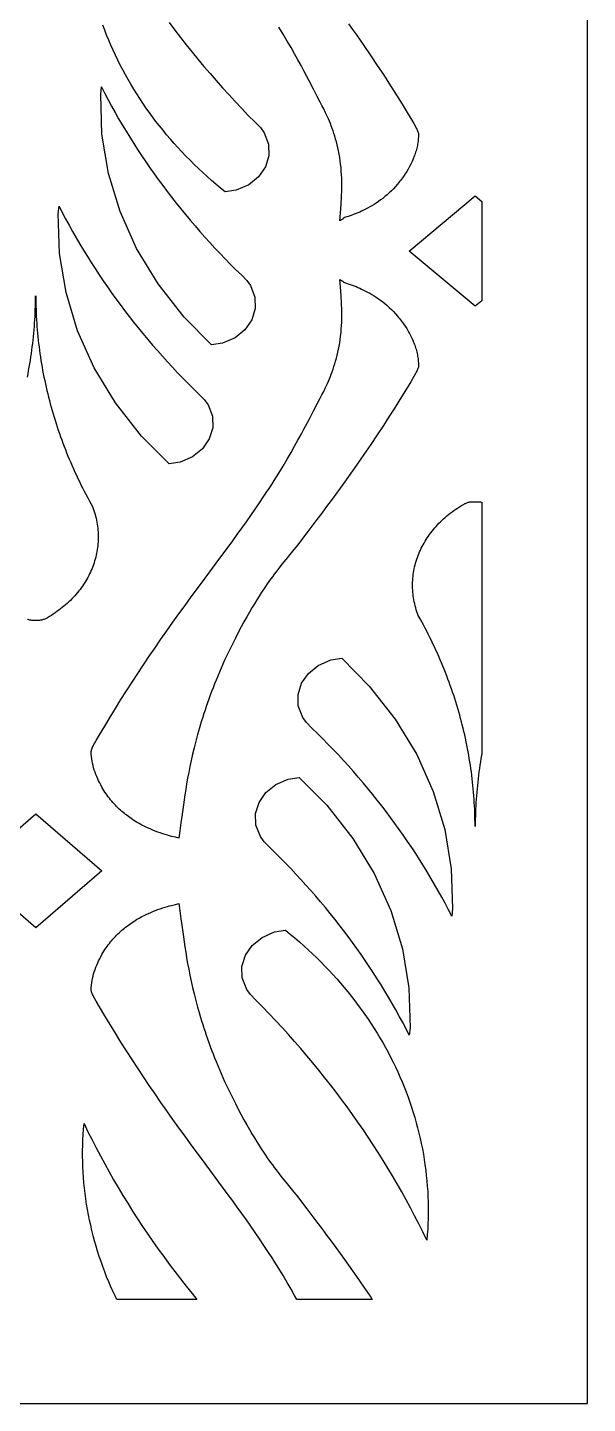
# Model space of a CAD drawing. Extents: x -412 to 412, y -418 to 418.
# Drawn here: x 251 to 412.5, y -417.5 to -21.1 of the extents above; entities that cross this region are included whole.
import ezdxf

# ---------------------------------------------------------------- set-up
doc = ezdxf.new("R2010")
doc.units = 0
doc.layers.add('LAYER_1', color=18, linetype='CONTINUOUS')

msp = doc.modelspace()

# ---------------------------------------------------------------- linework, layer by layer
at = {"layer": 'LAYER_1'}
for points in [[(-412.5, -417.5), (412.5, -417.5), (412.5, 417.5), (-412.5, 417.5)], [(273.33, -40.05), (274.3, -41.88), (275.29, -43.7), (276.3, -45.52), (277.33, -47.33), (278.38, -49.13), (279.45, -50.92), (280.55, -52.7), (281.66, -54.47), (282.79, -56.23), (283.95, -57.98), (285.12, -59.72), (286.32, -61.46), (287.53, -63.18), (288.76, -64.89), (290.02, -66.6), (291.29, -68.29), (292.58, -69.97), (293.9, -71.64), (295.23, -73.3), (296.58, -74.96), (297.95, -76.6), (299.34, -78.22), (300.75, -79.84), (302.18, -81.45), (303.63, -83.04), (305.09, -84.63), (306.58, -86.2), (308.08, -87.76), (309.6, -89.31), (311.14, -90.85), (312.7, -92.37), (314.27, -93.96), (315.33, -95.43), (316.63, -98.76), (316.72, -102.07), (315.72, -105.27), (313.73, -108.13), (310.89, -110.44), (307.29, -112.01), (304.12, -112.48), (296.2, -104.5), (288.68, -94.92), (282.51, -84.76), (277.74, -74.12), (274.4, -63.11), (272.52, -51.82), (272.16, -40.36), (272.38, -38.2)], [(382.01, -71.16), (382.01, -99.8), (380.11, -101.39), (361.05, -85.48), (380.11, -69.57)], [(261.09, -74.36), (262.05, -76.19), (263.04, -78.02), (264.05, -79.83), (265.08, -81.64), (266.14, -83.44), (267.21, -85.23), (268.3, -87.01), (269.41, -88.78), (270.55, -90.54), (271.7, -92.3), (272.88, -94.04), (274.07, -95.77), (275.28, -97.49), (276.52, -99.21), (277.77, -100.91), (279.05, -102.6), (280.34, -104.29), (281.65, -105.96), (282.98, -107.62), (284.34, -109.27), (285.71, -110.91), (287.1, -112.54), (288.51, -114.16), (289.93, -115.76), (291.38, -117.36), (292.85, -118.94), (294.33, -120.51), (295.83, -122.08), (297.36, -123.62), (298.9, -125.16), (300.45, -126.69), (302.03, -128.27), (303.09, -129.75), (304.38, -133.07), (304.47, -136.39), (303.47, -139.59), (301.49, -142.45), (298.64, -144.76), (295.04, -146.32), (291.88, -146.79), (283.95, -138.81), (276.43, -129.23), (270.27, -119.07), (265.49, -108.44), (262.15, -97.42), (260.28, -86.14), (259.92, -74.67), (260.14, -72.52)], [(341.58, -93.91), (341.79, -94.04), (341.97, -94.16), (342.1, -94.26), (342.14, -94.31), (342.17, -94.35), (342.19, -94.39), (342.18, -94.42), (342.16, -94.45), (342.11, -94.47), (342.74, -94.66), (343.49, -94.9), (344.33, -95.19), (345.27, -95.54), (345.77, -95.73), (346.29, -95.95), (346.83, -96.18), (347.38, -96.43), (347.95, -96.7), (348.53, -96.99), (349.12, -97.3), (349.72, -97.63), (350.33, -97.99), (350.95, -98.36), (351.57, -98.76), (352.2, -99.19), (352.82, -99.64), (353.45, -100.11), (354.08, -100.61), (354.71, -101.14), (355.33, -101.7), (355.95, -102.28), (356.56, -102.9), (357.16, -103.55), (357.76, -104.22), (358.05, -104.57), (358.34, -104.93), (358.63, -105.3), (358.91, -105.67), (359.19, -106.06), (359.47, -106.45), (359.93, -107.12), (360.37, -107.82), (360.79, -108.52), (361.19, -109.24), (361.57, -109.97), (361.92, -110.72), (362.25, -111.47), (362.55, -112.23), (362.69, -112.61), (362.82, -113), (362.95, -113.38), (363.06, -113.77), (363.17, -114.16), (363.27, -114.55), (363.36, -114.95), (363.45, -115.34), (363.52, -115.73), (363.59, -116.13), (363.64, -116.52), (363.69, -116.92), (363.72, -117.31), (363.75, -117.71), (363.77, -118.11), (363.77, -118.5), (363.76, -118.68), (363.73, -118.88), (363.67, -119.09), (363.6, -119.31), (363.51, -119.55), (363.39, -119.81), (363.27, -120.08), (363.12, -120.36), (362.79, -120.97), (362.41, -121.63), (361.52, -123.14), (360.51, -124.85), (359.38, -126.72), (358.13, -128.75), (356.76, -130.93), (355.27, -133.26), (353.65, -135.75), (351.9, -138.39), (350.03, -141.18), (348.02, -144.11), (345.88, -147.2), (344.75, -148.79), (343.6, -150.42), (342.4, -152.09), (341.18, -153.79), (339.92, -155.53), (338.62, -157.3), (337.28, -159.11), (335.91, -160.95), (334.51, -162.83), (333.07, -164.74), (331.59, -166.69), (330.07, -168.66), (328.96, -170.09), (327.82, -171.5), (325.54, -174.31), (324.4, -175.72), (323.28, -177.14), (322.73, -177.86), (322.18, -178.57), (321.64, -179.3), (321.11, -180.02), (320.65, -180.67), (320.16, -181.38), (319.62, -182.15), (319.06, -183), (318.46, -183.91), (317.82, -184.9), (317.16, -185.95), (316.47, -187.08), (315.75, -188.27), (315.01, -189.54), (314.24, -190.88), (313.45, -192.3), (312.64, -193.78), (311.82, -195.34), (310.97, -196.98), (310.11, -198.69), (309.53, -199.88), (308.96, -201.06), (308.41, -202.23), (307.87, -203.39), (307.35, -204.54), (306.85, -205.69), (306.36, -206.83), (305.89, -207.95), (305.43, -209.07), (304.98, -210.19), (304.55, -211.29), (304.13, -212.38), (303.73, -213.47), (303.34, -214.54), (302.96, -215.61), (302.59, -216.67), (302.24, -217.71), (301.9, -218.75), (301.57, -219.78), (301.25, -220.8), (300.95, -221.81), (300.65, -222.81), (300.09, -224.78), (299.57, -226.71), (299.09, -228.6), (298.65, -230.44), (298.25, -232.24), (297.87, -234), (297.53, -235.72), (297.21, -237.38), (296.92, -239.01), (296.66, -240.58), (296.41, -242.11), (296.19, -243.59), (295.98, -245.02), (295.62, -247.74), (295.3, -250.24), (295, -252.54), (294.72, -254.61), (293.74, -254.38), (292.61, -254.1), (292.01, -253.93), (291.38, -253.75), (290.72, -253.56), (290.04, -253.35), (289.34, -253.11), (288.62, -252.86), (287.89, -252.59), (287.14, -252.29), (286.38, -251.97), (285.61, -251.63), (284.84, -251.26), (284.05, -250.86), (283.27, -250.43), (282.48, -249.98), (281.69, -249.49), (280.91, -248.97), (280.51, -248.7), (280.13, -248.42), (279.74, -248.14), (279.35, -247.84), (278.97, -247.54), (278.59, -247.22), (278.21, -246.9), (277.84, -246.57), (277.47, -246.23), (277.1, -245.87), (276.74, -245.51), (276.38, -245.14), (276.02, -244.76), (275.67, -244.37), (275.33, -243.97), (274.99, -243.56), (274.65, -243.14), (274.33, -242.71), (274, -242.27), (273.69, -241.81), (273.38, -241.35), (273.07, -240.88), (272.78, -240.39), (272.49, -239.89), (272.17, -239.3), (271.86, -238.71), (271.56, -238.11), (271.28, -237.49), (271.01, -236.88), (270.76, -236.25), (270.53, -235.62), (270.31, -234.99), (270.12, -234.35), (269.95, -233.71), (269.8, -233.06), (269.67, -232.41), (269.57, -231.76), (269.49, -231.11), (269.44, -230.45), (269.42, -229.8), (269.43, -229.61), (269.46, -229.4), (269.52, -229.17), (269.59, -228.94), (269.69, -228.68), (269.81, -228.41), (269.95, -228.12), (270.1, -227.82), (270.46, -227.18), (270.87, -226.47), (271.81, -224.86), (273.33, -222.31), (274.86, -219.77), (276.42, -217.23), (278, -214.71), (279.59, -212.2), (281.2, -209.69), (282.84, -207.2), (284.48, -204.71), (286.15, -202.23), (287.83, -199.76), (289.53, -197.3), (291.24, -194.85), (292.97, -192.41), (294.71, -189.98), (296.47, -187.56), (298.23, -185.14), (300.9, -181.54), (303.57, -177.94), (306.24, -174.34), (308.9, -170.74), (310.22, -168.93), (311.54, -167.12), (312.85, -165.3), (314.14, -163.48), (315.43, -161.66), (316.71, -159.82), (317.97, -157.98), (319.21, -156.13), (319.98, -154.97), (320.73, -153.84), (321.45, -152.72), (322.15, -151.62), (323.49, -149.48), (324.75, -147.41), (325.92, -145.43), (327.03, -143.54), (328.06, -141.72), (329.02, -140), (329.91, -138.36), (330.74, -136.81), (332.23, -133.98), (333.5, -131.53), (334.58, -129.46), (335.44, -127.85), (335.93, -126.91), (336.45, -125.89), (336.99, -124.79), (337.26, -124.21), (337.54, -123.6), (337.81, -122.98), (338.09, -122.33), (338.36, -121.66), (338.63, -120.97), (338.89, -120.25), (339.15, -119.52), (339.4, -118.76), (339.65, -117.98), (339.88, -117.18), (340.11, -116.36), (340.32, -115.51), (340.53, -114.64), (340.72, -113.75), (340.89, -112.84), (341.06, -111.9), (341.2, -110.94), (341.33, -109.96), (341.44, -108.96), (341.52, -107.93), (341.59, -106.88), (341.63, -106.05), (341.65, -105.23), (341.66, -104.4), (341.66, -103.57), (341.65, -102.74), (341.63, -101.92), (341.6, -101.09), (341.57, -100.26), (341.47, -98.61), (341.36, -96.95), (341.1, -93.65)], [(380.78, -157.68), (381, -157.69), (381.22, -157.71), (381.44, -157.73), (381.66, -157.77), (381.87, -157.81), (382.01, -157.85), (382.01, -230.39), (381.96, -230.69), (381.79, -231.66), (381.63, -232.63), (381.48, -233.6), (381.34, -234.57), (381.21, -235.55), (381.08, -236.52), (380.96, -237.5), (380.85, -238.47), (380.75, -239.45), (380.65, -240.43), (380.57, -241.41), (380.49, -242.39), (380.42, -243.37), (380.35, -244.35), (380.3, -245.33), (380.25, -246.31), (380.22, -247.29), (380.19, -248.27), (380.16, -249.26), (380.15, -249.9), (380.15, -248.96), (380.14, -247.82), (380.11, -246.69), (380.09, -247.82), (380.07, -248.96), (380.07, -249.9), (380.06, -249.26), (380.04, -248.27), (380.01, -247.29), (379.97, -246.31), (379.93, -245.33), (379.87, -244.35), (379.81, -243.37), (379.74, -242.39), (379.66, -241.41), (379.57, -240.43), (379.48, -239.45), (379.38, -238.47), (379.27, -237.5), (379.15, -236.52), (379.02, -235.55), (378.89, -234.57), (378.74, -233.6), (378.59, -232.63), (378.43, -231.66), (378.27, -230.69), (378.09, -229.72), (377.91, -228.76), (377.72, -227.79), (377.52, -226.83), (377.32, -225.86), (377.1, -224.9), (376.88, -223.94), (376.65, -222.98), (376.41, -222.02), (376.17, -221.07), (375.91, -220.11), (375.65, -219.16), (375.38, -218.2), (375.11, -217.25), (374.82, -216.3), (374.53, -215.36), (374.23, -214.41), (373.92, -213.47), (373.6, -212.52), (373.28, -211.58), (372.95, -210.64), (372.61, -209.71), (372.26, -208.77), (371.91, -207.84), (371.55, -206.91), (371.18, -205.98), (370.8, -205.05), (370.41, -204.12), (370.02, -203.2), (369.62, -202.28), (369.21, -201.36), (368.79, -200.44), (368.37, -199.53), (367.94, -198.61), (367.5, -197.7), (367.05, -196.79), (366.6, -195.89), (366.14, -194.98), (365.67, -194.08), (365.19, -193.18), (364.71, -192.29), (364.21, -191.39), (363.71, -190.5), (363.5, -189.94), (363.31, -189.38), (363.13, -188.82), (362.96, -188.26), (362.81, -187.7), (362.68, -187.13), (362.55, -186.57), (362.44, -186), (362.35, -185.43), (362.27, -184.87), (362.2, -184.3), (362.15, -183.73), (362.11, -183.17), (362.08, -182.6), (362.07, -182.04), (362.07, -181.47), (362.08, -180.91), (362.11, -180.35), (362.15, -179.79), (362.21, -179.23), (362.27, -178.67), (362.35, -178.12), (362.45, -177.56), (362.56, -177.01), (362.67, -176.46), (362.81, -175.91), (362.95, -175.37), (363.11, -174.83), (363.28, -174.29), (363.47, -173.75), (363.66, -173.22), (363.87, -172.69), (364.09, -172.16), (364.32, -171.64), (364.57, -171.12), (364.83, -170.61), (365.1, -170.1), (365.38, -169.59), (365.67, -169.09), (365.98, -168.59), (366.3, -168.1), (366.63, -167.61), (366.97, -167.13), (367.32, -166.65), (367.68, -166.18), (368.06, -165.71), (368.45, -165.25), (368.85, -164.8), (369.26, -164.35), (369.68, -163.91), (370.11, -163.48), (370.56, -163.05), (371.01, -162.62), (371.48, -162.21), (371.96, -161.8), (372.44, -161.4), (372.94, -161.01), (373.45, -160.62), (373.97, -160.24), (374.5, -159.87), (375.05, -159.51), (375.6, -159.15), (376.16, -158.81), (376.73, -158.47), (376.92, -158.36), (377.12, -158.25), (377.31, -158.16), (377.52, -158.07), (377.72, -157.99), (377.93, -157.92), (378.14, -157.86), (378.36, -157.81), (378.57, -157.77), (378.79, -157.73), (379.01, -157.71), (379.23, -157.69), (379.45, -157.68), (379.67, -157.68), (379.89, -157.69), (380.11, -157.7), (380.33, -157.69), (380.56, -157.68)], [(349.57, -210.79), (357.09, -220.36), (363.25, -230.52), (368.02, -241.16), (371.37, -252.17), (373.24, -263.46), (373.6, -274.92), (373.38, -277.08), (372.43, -275.24), (371.46, -273.4), (370.47, -271.58), (369.46, -269.76), (368.43, -267.95), (367.38, -266.15), (366.31, -264.36), (365.22, -262.58), (364.1, -260.81), (362.97, -259.05), (361.82, -257.3), (360.64, -255.56), (359.45, -253.82), (358.23, -252.1), (357, -250.39), (355.74, -248.68), (354.47, -246.99), (353.18, -245.31), (351.87, -243.64), (350.53, -241.98), (349.18, -240.33), (347.81, -238.69), (346.42, -237.06), (345.01, -235.44), (343.58, -233.83), (342.14, -232.24), (340.67, -230.65), (339.19, -229.08), (337.68, -227.52), (336.16, -225.97), (334.62, -224.43), (333.06, -222.91), (331.49, -221.32), (330.43, -219.85), (329.13, -216.52), (329.05, -213.21), (330.05, -210.01), (332.03, -207.15), (334.87, -204.84), (338.48, -203.27), (341.64, -202.8)], [(337.32, -245.1), (344.84, -254.68), (351, -264.84), (355.78, -275.47), (359.12, -286.49), (360.99, -297.77), (361.35, -309.24), (361.13, -311.39), (360.19, -309.55), (359.22, -307.72), (358.23, -305.89), (357.22, -304.08), (356.19, -302.27), (355.13, -300.47), (354.06, -298.68), (352.97, -296.9), (351.86, -295.13), (350.72, -293.37), (349.57, -291.61), (348.4, -289.87), (347.2, -288.14), (345.99, -286.41), (344.75, -284.7), (343.5, -283), (342.23, -281.31), (340.93, -279.62), (339.62, -277.95), (338.29, -276.29), (336.94, -274.64), (335.57, -273), (334.18, -271.37), (332.77, -269.75), (331.34, -268.15), (329.89, -266.55), (328.43, -264.97), (326.94, -263.4), (325.44, -261.83), (323.92, -260.29), (322.38, -258.75), (320.82, -257.22), (319.24, -255.64), (318.18, -254.16), (316.89, -250.84), (316.8, -247.52), (317.8, -244.32), (319.78, -241.46), (322.63, -239.15), (326.23, -237.59), (329.39, -237.12)], [(272.52, -264.03), (272.51, -264.03), (272.52, -264.04), (272.51, -264.05), (272.52, -264.05), (253.46, -280.47), (234.4, -264.05), (234.4, -264.05), (234.4, -264.04), (234.4, -264.03), (234.4, -264.03), (253.46, -247.61)], [(380.08, -250.24), (380.08, -251.22), (380.07, -250.09), (380.07, -249.9)], [(380.15, -250.09), (380.14, -251.22), (380.15, -250.24), (380.15, -249.9)], [(295, -275.54), (295.3, -277.84), (295.62, -280.35), (295.98, -283.06), (296.19, -284.49), (296.41, -285.97), (296.66, -287.5), (296.92, -289.07), (297.21, -290.7), (297.53, -292.36), (297.87, -294.08), (298.25, -295.84), (298.65, -297.64), (299.09, -299.48), (299.57, -301.37), (300.09, -303.3), (300.65, -305.27), (300.95, -306.27), (301.25, -307.28), (301.57, -308.3), (301.9, -309.33), (302.24, -310.37), (302.59, -311.41), (302.96, -312.47), (303.34, -313.54), (303.73, -314.61), (304.13, -315.7), (304.55, -316.79), (304.98, -317.89), (305.43, -319.01), (305.89, -320.13), (306.36, -321.26), (306.85, -322.39), (307.35, -323.54), (307.87, -324.69), (308.41, -325.85), (308.96, -327.03), (309.53, -328.2), (310.11, -329.39), (310.97, -331.1), (311.82, -332.74), (312.64, -334.3), (313.45, -335.79), (314.24, -337.2), (315.01, -338.54), (315.75, -339.81), (316.47, -341), (317.16, -342.13), (317.82, -343.18), (318.46, -344.17), (319.06, -345.08), (319.62, -345.93), (320.16, -346.7), (320.65, -347.41), (321.11, -348.06), (321.64, -348.78), (322.18, -349.51), (322.73, -350.23), (323.28, -350.94), (324.4, -352.36), (325.54, -353.77), (327.82, -356.58), (328.96, -357.99), (330.07, -359.42), (331.59, -361.4), (333.07, -363.34), (334.51, -365.25), (335.91, -367.13), (337.28, -368.97), (338.62, -370.78), (339.92, -372.55), (341.18, -374.29), (342.4, -375.99), (343.6, -377.66), (344.75, -379.29), (345.88, -380.88), (348.02, -383.97), (350.03, -386.9), (350.43, -387.5), (328.69, -387.5), (328.06, -386.36), (327.03, -384.54), (325.92, -382.65), (324.75, -380.67), (323.49, -378.6), (322.15, -376.46), (321.45, -375.36), (320.73, -374.25), (319.98, -373.11), (319.21, -371.95), (317.97, -370.1), (316.71, -368.26), (315.43, -366.42), (314.14, -364.6), (312.85, -362.78), (311.54, -360.96), (310.22, -359.15), (308.9, -357.34), (306.24, -353.74), (303.57, -350.14), (300.9, -346.54), (298.23, -342.94), (296.47, -340.52), (294.71, -338.1), (292.97, -335.67), (291.24, -333.23), (289.53, -330.78), (287.83, -328.32), (286.15, -325.85), (284.48, -323.37), (282.84, -320.89), (281.2, -318.39), (279.59, -315.89), (278, -313.37), (276.42, -310.85), (274.86, -308.31), (273.33, -305.77), (271.81, -303.22), (270.87, -301.61), (270.46, -300.9), (270.1, -300.26), (269.95, -299.96), (269.81, -299.67), (269.69, -299.4), (269.59, -299.15), (269.52, -298.91), (269.46, -298.68), (269.43, -298.47), (269.42, -298.28), (269.44, -297.63), (269.49, -296.97), (269.57, -296.32), (269.67, -295.67), (269.8, -295.02), (269.95, -294.37), (270.12, -293.73), (270.31, -293.09), (270.53, -292.46), (270.76, -291.83), (271.01, -291.2), (271.28, -290.59), (271.56, -289.97), (271.86, -289.37), (272.17, -288.78), (272.49, -288.19), (272.78, -287.69), (273.07, -287.21), (273.38, -286.73), (273.69, -286.27), (274, -285.81), (274.33, -285.37), (274.65, -284.94), (274.99, -284.52), (275.33, -284.11), (275.67, -283.71), (276.02, -283.32), (276.38, -282.94), (276.74, -282.57), (277.1, -282.21), (277.47, -281.86), (277.84, -281.51), (278.21, -281.18), (278.59, -280.86), (278.97, -280.55), (279.35, -280.24), (279.74, -279.94), (280.13, -279.66), (280.51, -279.38), (280.91, -279.11), (281.69, -278.59), (282.48, -278.1), (283.27, -277.65), (284.05, -277.22), (284.84, -276.83), (285.61, -276.45), (286.38, -276.11), (287.14, -275.79), (287.89, -275.49), (288.62, -275.22), (289.34, -274.97), (290.04, -274.73), (290.72, -274.52), (291.38, -274.33), (292.01, -274.15), (292.61, -273.99), (293.74, -273.7), (294.72, -273.47)], [(326.8, -282.26), (328.12, -283.37), (329.42, -284.49), (330.71, -285.62), (331.97, -286.77), (333.2, -287.93), (334.42, -289.1), (335.62, -290.29), (336.8, -291.49), (337.95, -292.7), (339.08, -293.92), (340.2, -295.15), (341.29, -296.4), (342.35, -297.66), (343.4, -298.92), (344.43, -300.2), (345.43, -301.49), (346.41, -302.79), (347.37, -304.1), (348.31, -305.42), (349.22, -306.75), (350.12, -308.09), (350.99, -309.44), (351.83, -310.8), (352.66, -312.17), (353.46, -313.54), (354.24, -314.93), (355, -316.32), (355.73, -317.73), (356.44, -319.14), (357.13, -320.55), (357.79, -321.98), (358.43, -323.41), (359.05, -324.85), (359.64, -326.3), (360.21, -327.75), (360.76, -329.21), (361.28, -330.68), (361.78, -332.15), (362.25, -333.63), (362.7, -335.12), (363.13, -336.61), (363.53, -338.1), (363.91, -339.61), (364.26, -341.11), (364.59, -342.62), (364.89, -344.14), (365.17, -345.66), (365.42, -347.18), (365.65, -348.71), (365.86, -350.24), (366.03, -351.78), (366.19, -353.32), (366.32, -354.86), (366.42, -356.4), (366.5, -357.95), (366.55, -359.5), (366.57, -361.05), (366.57, -362.61), (366.55, -364.16), (366.49, -365.72), (366.42, -367.28), (366.31, -368.84), (366.18, -370.4), (365.04, -368.06), (363.87, -365.73), (362.67, -363.41), (361.45, -361.09), (360.2, -358.79), (358.93, -356.5), (357.63, -354.23), (356.3, -351.96), (354.95, -349.7), (353.57, -347.46), (352.16, -345.22), (350.73, -343), (349.27, -340.79), (347.79, -338.6), (346.29, -336.41), (344.75, -334.24), (343.19, -332.08), (341.61, -329.93), (340, -327.79), (338.37, -325.67), (336.71, -323.56), (335.03, -321.47), (333.33, -319.39), (331.59, -317.32), (329.84, -315.26), (328.06, -313.22), (326.26, -311.19), (324.43, -309.18), (322.58, -307.18), (320.7, -305.2), (318.8, -303.23), (316.88, -301.27), (315.31, -299.69), (314.25, -298.21), (312.95, -294.89), (312.87, -291.57), (313.87, -288.37), (315.85, -285.51), (318.69, -283.21), (322.29, -281.64), (325.46, -281.17)], [(268.48, -339.22), (269.65, -341.55), (270.84, -343.87), (272.07, -346.18), (273.31, -348.48), (274.59, -350.77), (275.89, -353.05), (277.22, -355.32), (278.57, -357.58), (279.95, -359.82), (281.36, -362.05), (282.79, -364.27), (284.24, -366.48), (285.72, -368.68), (287.23, -370.87), (288.76, -373.04), (290.32, -375.2), (291.91, -377.35), (293.51, -379.48), (295.15, -381.61), (296.8, -383.71), (298.49, -385.81), (299.87, -387.5), (276.77, -387.5), (276.39, -386.72), (275.73, -385.3), (275.09, -383.87), (274.47, -382.43), (273.87, -380.98), (273.31, -379.53), (272.76, -378.06), (272.24, -376.6), (271.74, -375.12), (271.26, -373.64), (270.81, -372.16), (270.39, -370.67), (269.99, -369.17), (269.61, -367.67), (269.26, -366.17), (268.93, -364.66), (268.63, -363.14), (268.35, -361.62), (268.09, -360.1), (267.86, -358.57), (267.66, -357.04), (267.48, -355.5), (267.33, -353.96), (267.2, -352.42), (267.1, -350.88), (267.02, -349.33), (266.97, -347.78), (266.94, -346.23), (266.95, -344.67), (266.97, -343.12), (267.02, -341.56), (267.1, -340), (267.21, -338.44), (267.34, -336.88)]]:
    msp.add_lwpolyline(points, close=True, dxfattribs=at)
for points in [[(291.91, -19.67), (293.51, -21.8), (295.15, -23.92), (296.8, -26.03), (298.49, -28.13), (300.19, -30.21), (301.92, -32.28), (303.68, -34.33), (305.46, -36.37), (307.26, -38.4), (309.09, -40.41), (310.94, -42.41), (312.81, -44.4), (314.71, -46.37), (316.64, -48.32), (318.21, -49.91), (319.27, -51.38), (320.56, -54.71), (320.65, -58.02), (319.65, -61.22), (317.67, -64.08), (314.83, -66.39), (311.22, -67.96), (308.06, -68.43), (306.72, -67.34), (305.39, -66.23), (304.09, -65.11), (302.81, -63.97), (301.55, -62.83), (300.31, -61.67), (299.09, -60.49), (297.9, -59.31), (296.72, -58.11), (295.57, -56.9), (294.43, -55.68), (293.32, -54.44), (292.23, -53.2), (291.16, -51.94), (290.12, -50.67), (289.09, -49.39), (288.09, -48.1), (287.11, -46.8), (286.15, -45.49), (285.21, -44.17), (284.29, -42.84), (283.4, -41.5), (282.53, -40.15), (281.68, -38.8), (280.86, -37.43), (280.06, -36.05), (279.28, -34.67), (278.52, -33.27), (277.79, -31.87), (277.08, -30.46), (276.39, -29.04), (275.73, -27.62), (275.09, -26.18), (274.47, -24.74), (273.87, -23.3), (273.31, -21.84), (272.76, -20.38)], [(343.6, -19.97), (344.75, -21.61), (345.88, -23.2), (348.02, -26.28), (350.03, -29.22), (351.9, -32.01), (353.65, -34.65), (355.27, -37.13), (356.76, -39.47), (358.13, -41.65), (359.38, -43.68), (360.51, -45.55), (361.52, -47.26), (362.41, -48.76), (362.79, -49.43), (363.12, -50.04), (363.27, -50.32), (363.39, -50.59), (363.51, -50.84), (363.6, -51.08), (363.67, -51.31), (363.73, -51.52), (363.76, -51.71), (363.77, -51.9), (363.77, -52.29), (363.75, -52.69), (363.72, -53.08), (363.69, -53.48), (363.64, -53.88), (363.59, -54.27), (363.52, -54.67), (363.45, -55.06), (363.36, -55.45), (363.27, -55.84), (363.17, -56.24), (363.06, -56.62), (362.95, -57.01), (362.82, -57.4), (362.69, -57.78), (362.55, -58.17), (362.25, -58.93), (361.92, -59.68), (361.57, -60.42), (361.19, -61.15), (360.79, -61.87), (360.37, -62.58), (359.93, -63.27), (359.47, -63.95), (359.19, -64.34), (358.91, -64.73), (358.63, -65.1), (358.34, -65.47), (358.05, -65.82), (357.76, -66.17), (357.16, -66.85), (356.56, -67.5), (355.95, -68.11), (355.33, -68.7), (354.71, -69.26), (354.08, -69.78), (353.45, -70.29), (352.82, -70.76), (352.2, -71.21), (351.57, -71.64), (350.95, -72.04), (350.33, -72.41), (349.72, -72.77), (349.12, -73.1), (348.53, -73.41), (347.95, -73.7), (347.38, -73.97), (346.83, -74.22), (346.29, -74.45), (345.77, -74.66), (345.27, -74.86), (344.33, -75.21), (343.49, -75.5), (342.74, -75.73), (342.11, -75.92), (342.16, -75.95), (342.18, -75.97), (342.19, -76.01), (342.17, -76.04), (342.14, -76.09), (342.1, -76.13), (341.97, -76.24), (341.79, -76.36), (341.58, -76.48), (341.1, -76.75), (341.36, -73.45), (341.47, -71.79), (341.57, -70.14), (341.6, -69.31), (341.63, -68.48), (341.65, -67.65), (341.66, -66.83), (341.66, -66), (341.65, -65.17), (341.63, -64.34), (341.59, -63.52), (341.52, -62.47), (341.44, -61.44), (341.33, -60.43), (341.2, -59.45), (341.06, -58.49), (340.89, -57.56), (340.72, -56.64), (340.53, -55.75), (340.32, -54.89), (340.11, -54.04), (339.88, -53.22), (339.65, -52.41), (339.4, -51.64), (339.15, -50.88), (338.89, -50.14), (338.63, -49.43), (338.36, -48.74), (338.09, -48.07), (337.81, -47.42), (337.54, -46.79), (337.26, -46.19), (336.99, -45.61), (336.45, -44.5), (335.93, -43.49), (335.44, -42.55), (334.58, -40.93), (333.5, -38.87), (332.23, -36.42), (330.74, -33.59), (329.91, -32.04), (329.02, -30.4), (328.06, -28.67), (327.03, -26.86), (325.92, -24.96), (324.75, -22.98), (323.49, -20.92)], [(251.01, -121.8), (251.2, -120.84), (251.38, -119.87), (251.56, -118.9), (251.72, -117.93), (251.88, -116.96), (252.03, -115.99), (252.18, -115.02), (252.31, -114.05), (252.44, -113.07), (252.56, -112.1), (252.67, -111.12), (252.77, -110.14), (252.86, -109.17), (252.95, -108.19), (253.03, -107.21), (253.1, -106.23), (253.16, -105.25), (253.22, -104.27), (253.26, -103.29), (253.3, -102.3), (253.33, -101.32), (253.35, -100.34), (253.36, -99.7), (253.36, -99.5), (253.37, -98.37), (253.37, -99.35), (253.36, -99.7), (253.36, -100.64), (253.38, -101.77), (253.4, -102.91), (253.43, -101.77), (253.44, -100.64), (253.44, -99.7), (253.44, -99.35), (253.43, -98.37), (253.44, -99.5), (253.44, -99.7), (253.45, -100.34), (253.48, -101.32), (253.51, -102.3), (253.54, -103.29), (253.59, -104.27), (253.64, -105.25), (253.71, -106.23), (253.78, -107.21), (253.86, -108.19), (253.94, -109.17), (254.04, -110.14), (254.14, -111.12), (254.25, -112.1), (254.37, -113.07), (254.5, -114.05), (254.63, -115.02), (254.77, -115.99), (254.92, -116.96), (255.08, -117.93), (255.25, -118.9), (255.42, -119.87), (255.61, -120.84), (255.8, -121.8), (256, -122.77), (256.2, -123.73), (256.42, -124.69), (256.64, -125.66), (256.87, -126.62), (257.11, -127.57), (257.35, -128.53), (257.6, -129.49), (257.87, -130.44), (258.13, -131.39), (258.41, -132.34), (258.7, -133.29), (258.99, -134.24), (259.29, -135.18), (259.6, -136.13), (259.91, -137.07), (260.24, -138.01), (260.57, -138.95), (260.91, -139.89), (261.25, -140.82), (261.61, -141.76), (261.97, -142.69), (262.34, -143.62), (262.72, -144.55), (263.1, -145.47), (263.5, -146.4), (263.9, -147.32), (264.31, -148.24), (264.72, -149.15), (265.15, -150.07), (265.58, -150.98), (266.02, -151.89), (266.46, -152.8), (266.92, -153.71), (267.38, -154.61), (267.85, -155.51), (268.33, -156.41), (268.81, -157.31), (269.3, -158.2), (269.8, -159.09), (270.01, -159.65), (270.21, -160.21), (270.39, -160.77), (270.55, -161.34), (270.7, -161.9), (270.84, -162.46), (270.96, -163.03), (271.07, -163.6), (271.17, -164.16), (271.25, -164.73), (271.32, -165.29), (271.37, -165.86), (271.41, -166.43), (271.44, -166.99), (271.45, -167.56), (271.45, -168.12), (271.43, -168.68), (271.41, -169.25), (271.37, -169.81), (271.31, -170.37), (271.24, -170.92), (271.16, -171.48), (271.07, -172.03), (270.96, -172.59), (270.84, -173.13), (270.71, -173.68), (270.56, -174.23), (270.41, -174.77), (270.24, -175.31), (270.05, -175.84), (269.86, -176.38), (269.65, -176.91), (269.43, -177.43), (269.19, -177.96), (268.95, -178.47), (268.69, -178.99), (268.42, -179.5), (268.14, -180.01), (267.85, -180.51), (267.54, -181), (267.22, -181.5), (266.89, -181.98), (266.55, -182.47), (266.2, -182.94), (265.83, -183.41), (265.46, -183.88), (265.07, -184.34), (264.67, -184.79), (264.26, -185.24), (263.84, -185.68), (263.4, -186.12), (262.96, -186.55), (262.51, -186.97), (262.04, -187.39), (261.56, -187.79), (261.07, -188.2), (260.57, -188.59), (260.06, -188.97), (259.54, -189.35), (259.01, -189.72), (258.47, -190.09), (257.92, -190.44), (257.36, -190.79), (256.78, -191.12), (256.59, -191.24), (256.4, -191.34), (256.2, -191.44), (256, -191.52), (255.8, -191.6), (255.59, -191.67), (255.38, -191.73), (255.16, -191.78), (254.95, -191.83), (254.73, -191.86), (254.51, -191.89), (254.29, -191.91), (254.07, -191.92), (253.85, -191.92), (253.62, -191.91), (253.4, -191.89), (253.18, -191.91), (252.96, -191.92), (252.74, -191.92), (252.52, -191.91), (252.3, -191.89), (252.08, -191.86), (251.86, -191.83), (251.65, -191.78), (251.43, -191.73), (251.22, -191.67), (251.01, -191.6)]]:
    msp.add_lwpolyline(points, dxfattribs=at)

doc.saveas('drawing.dxf')
